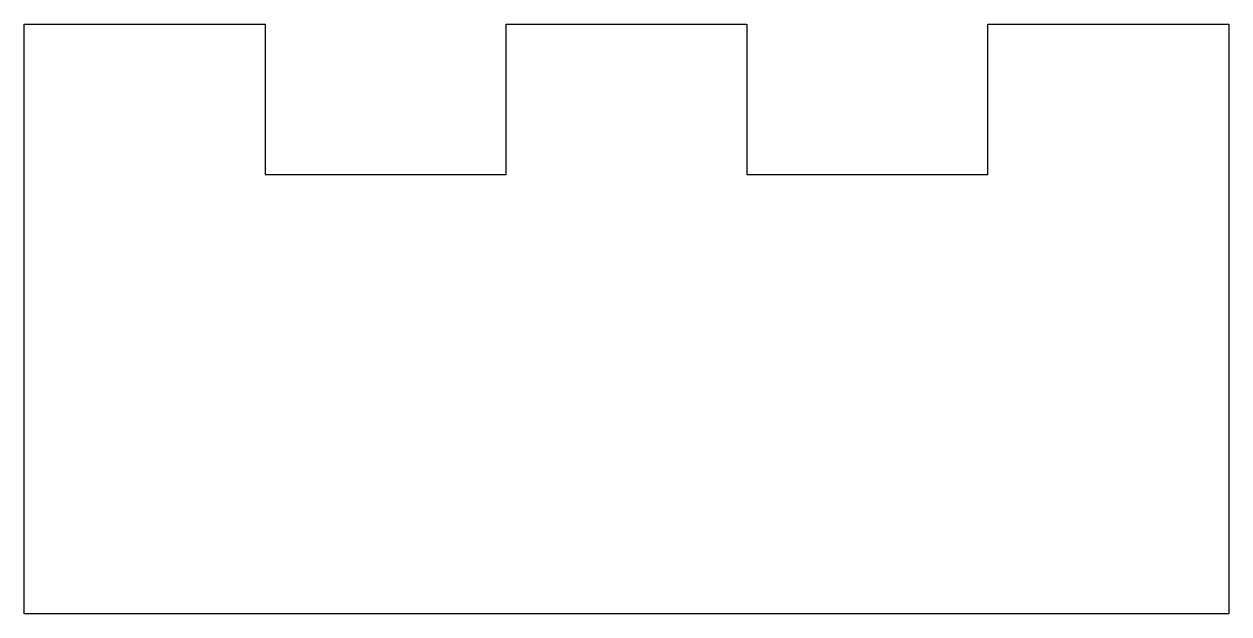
# Model space of a CAD drawing. Header units: millimetres. Extents: x -16 to 16, y 109.3 to 125.
import ezdxf

# ---------------------------------------------------------------- set-up
doc = ezdxf.new("R2010")
doc.units = ezdxf.units.MM
doc.layers.get('0').update_dxf_attribs({"linetype": 'CONTINUOUS'})

msp = doc.modelspace()

# ---------------------------------------------------------------- linework, layer by layer
msp.add_lwpolyline([(16, 125), (16, 109.33), (-16, 109.33), (-16, 125), (-9.6, 125), (-9.6, 121), (-3.2, 121), (-3.2, 125), (3.2, 125), (3.2, 121), (9.6, 121), (9.6, 125)], close=True)

doc.saveas('drawing.dxf')
